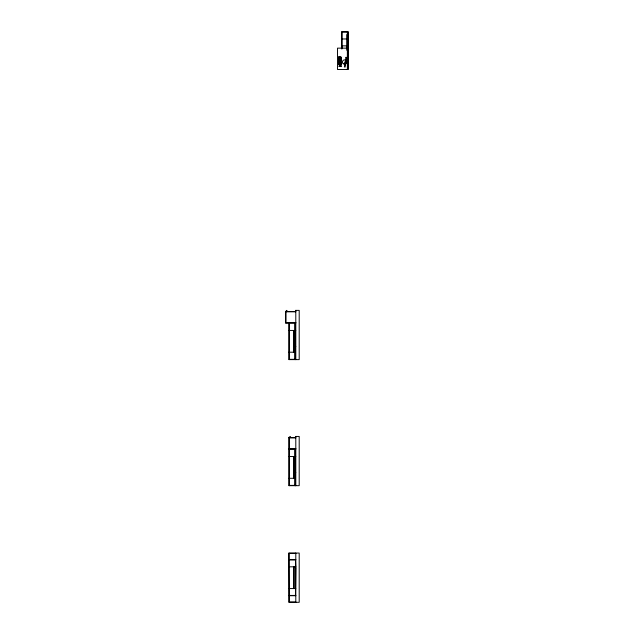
<?xml version="1.0" encoding="UTF-8"?>
<svg xmlns="http://www.w3.org/2000/svg" width="634" height="634" viewBox="0 0 634 634"><rect width="100%" height="100%" fill="white"/><g stroke="black" fill="none" stroke-linecap="round" stroke-linejoin="round"><path stroke-width="0.95" d="M340.704 65.896L340.355 65.833M345.11 63.218L345.467 61.078M345.221 63.234L345.57 61.102M340.854 66.308L340.458 66.451M340.347 65.96L340.117 65.999M340.474 65.334L340.91 66.562L339.031 66.404M339.864 66.451L339.166 66.205L339.864 65.342M341.243 64.399L338.477 64.367L338.477 57.084L341.243 57.044L341.203 64.414M338.501 57.084L338.501 64.367M341.726 32.065L347.353 32.025M347.353 34.608L346.814 34.608L346.814 50.229L347.353 50.229M341.726 38.991L347.353 38.951M342.019 45.846L347.353 45.886M347.353 48.144L337.502 48.144L337.502 69.486L348.391 69.486L348.391 31.732L341.726 31.732L341.726 48.858M339.776 57.551L341.243 57.543M339.475 57.749L340.315 57.765M338.857 57.94L339.38 58.074M339.475 57.94L340.268 58.019M339.166 58.098L339.658 58.066M339.776 58.17L341.243 58.233M338.857 58.336L339.166 58.526M339.776 58.479L340.086 58.637M339.475 58.566L339.967 58.605M340.086 58.756L339.475 58.875M339.166 59.033L339.658 58.994M339.166 59.152L339.658 59.184M339.475 59.303L339.967 59.224M340.086 59.255L339.776 59.414M339.475 59.62L339.967 59.533M339.475 59.81L340.299 59.715M339.166 59.961L339.658 59.929M339.166 60.079L339.658 60.119M339.776 60.032L339.475 60.238M338.857 60.222L339.38 60.103M339.776 60.349L340.086 60.626M339.475 60.428L339.967 60.468M338.857 60.61L339.658 60.547M339.475 60.737L340.014 60.705M338.857 60.888L339.349 60.896M338.857 61.007L339.658 61.046M339.467 61.173L339.967 61.086M340.086 61.126L339.713 61.403M339.776 61.276L340.268 61.244M339.753 61.942L340.363 61.942M338.857 62.029L338.857 62.845M340.086 62.219L340.046 62.861M338.857 62.346L339.404 62.283M339.776 62.346L340.315 62.267M338.857 62.655L339.475 62.283M339.776 62.528L340.315 62.592M339.776 62.845L340.315 62.893M340.521 63.035L340.846 61.974M338.857 63.131L340.299 63.297M341.243 63.218L340.078 63.218L340.078 63.907M339.166 63.44L341.116 63.368L340.997 63.765M338.857 63.63L340.315 63.693M339.776 63.757L341.116 63.765M339.776 63.947L341.243 63.907M338.865 64.066L340.315 63.994M340.815 64.335L340.49 63.075M341.013 65.381L341.013 66.404M340.117 65.793L340.561 65.785M339.063 65.896L340.973 65.896M285.609 311.524L295.793 311.524M285.942 311.817L295.793 311.817M285.942 322.484L295.793 322.484M285.609 322.785L295.793 322.785M295.793 323.078L285.609 323.078L285.609 311.231L287.091 311.524M288.93 330.433L295.793 330.465M295.198 346.521L295.793 346.521M288.93 352.195L294.85 352.227M289.223 359.319L295.793 359.319M288.93 437.587L295.793 437.587M289.223 437.88L295.793 437.88M289.223 448.547L295.793 448.547M288.93 448.84L295.793 448.84M288.93 449.173L295.793 449.141M288.93 456.528L295.793 456.528M295.198 472.576L295.793 472.576M288.93 478.29L294.85 478.29M289.223 485.382L295.793 485.382M288.93 553.054L299.2 553.054L299.2 602.3L288.93 602.3L288.93 553.054L289.223 602.3M289.223 553.355L295.793 553.355M289.223 559.632L295.793 559.632M288.93 559.893L295.793 559.925M295.793 566.796L289.223 566.828M295.793 568.65L295.492 559.917M295.793 568.944L295.492 595.421M295.492 577.859L295.492 578.683M295.492 578.977L295.492 579.801M295.492 580.094L295.492 580.91M295.492 581.212L295.492 582.028M295.492 582.329L295.492 583.145M295.492 583.438L295.492 584.263M295.492 584.556L295.492 585.38M295.492 585.673L295.492 586.498M295.492 586.791L295.492 587.607M295.492 587.908L295.492 588.724M288.93 588.558L295.793 588.558M295.492 589.026L295.492 589.842M295.492 590.135L295.492 590.959M295.492 591.253L295.492 592.077M295.492 592.37L295.492 593.194M295.492 593.487L295.492 594.304M295.492 594.605L295.198 595.421M288.93 595.429L295.793 595.429M289.223 595.722L295.793 595.722M289.223 602.007L295.793 602.007M345.356 61.062L346.109 61.189M345.007 63.202L345.752 63.329M347.646 31.732L347.646 69.486M347.353 31.7L347.353 69.486M342.019 32.025L342.019 48.858M340.862 57.789L340.846 59.002L340.49 57.789L341.116 57.686L340.078 58.233M340.846 63.075L340.846 64.303M340.49 61.974L340.506 62.893M340.379 61.974L340.395 62.893L338.833 62.925L338.802 61.974M340.379 63.075L340.395 64.303L338.833 64.335L338.818 63.075M340.062 57.179L340.062 61.76M340.062 63.107L340.046 64.272M339.753 57.179L339.681 61.363M339.721 61.974L339.729 62.893M339.753 63.107L339.753 63.955M339.436 57.179L339.452 61.76M339.452 63.107L339.436 64.272M339.38 57.226L339.38 57.765M339.38 61.038L339.38 61.72M339.142 57.179L339.142 61.76M339.158 61.974L339.166 62.893M339.142 63.107L339.142 63.955M339.127 57.179L339.127 61.76M339.127 63.107L339.127 63.955M295.793 310.375L295.793 359.613M295.793 436.438L295.793 485.676M295.793 553.054L295.793 602.3M295.492 311.524L295.492 310.375L299.2 310.375L299.2 359.613L288.93 359.613L288.93 323.078M295.492 346.521L295.492 359.613M295.492 437.587L295.492 436.438L299.2 436.438L299.2 485.676L288.93 485.676L288.93 437.286L290.404 437.587M295.492 472.576L295.492 485.676M295.198 323.078L295.198 359.613M295.198 449.141L295.198 485.676M294.905 323.078L294.905 359.613M294.905 449.141L294.905 485.676M290.142 437.286L290.142 436.438L289.849 437.286M289.223 323.078L289.223 359.613M289.223 437.587L289.223 448.84M289.223 449.141L289.223 485.676M286.83 311.231L286.83 310.375L286.528 311.231M285.942 311.524L285.942 322.785M345.974 57.322L344.381 66.942L345.134 67.069L346.727 57.448L345.974 57.322M340.363 57.115L338.833 57.115L338.818 61.791L340.363 61.823L340.379 57.147M340.83 59.152L340.49 60.396L340.862 59.184M340.83 60.547L340.49 61.791L340.862 60.579M294.358 330.679L293.526 330.679L293.526 352.013L294.358 352.013L294.358 330.679M294.358 456.742L293.526 456.742L293.526 478.076L294.358 478.076L294.358 456.742M294.358 567.01L293.526 567.01L293.526 588.344L294.358 588.344L294.358 567.01M343.24 63.709A2.164 2.164 0 0 0 346.75 62.394A2.164 2.164 0 0 0 343.85 60.008A2.164 2.164 0 0 0 343.24 63.709"/></g></svg>
